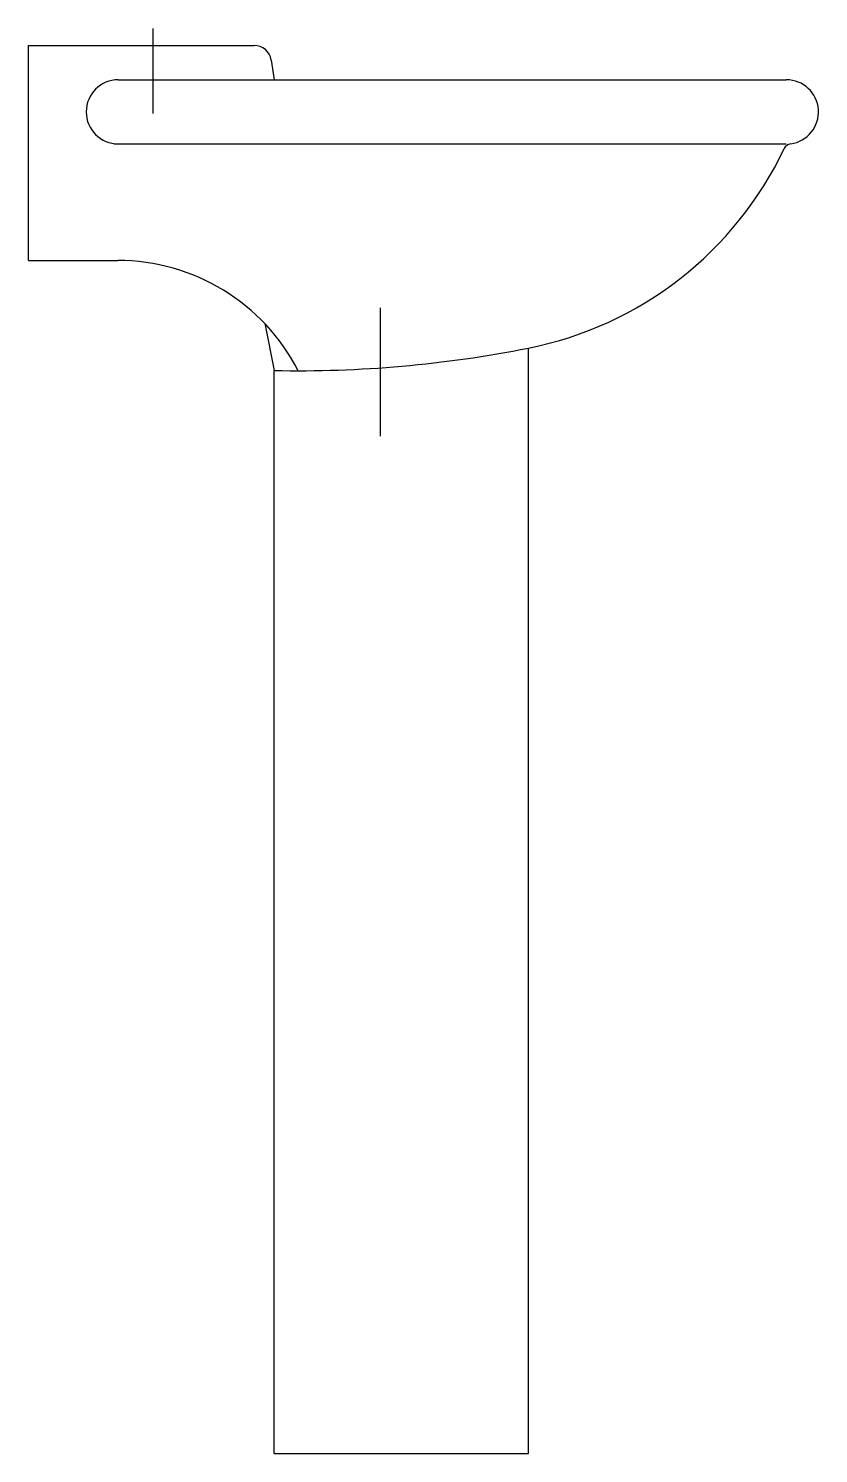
# Model space of a CAD drawing. Extents: x -505.238 to -504.74, y 388.922 to 389.819.
import ezdxf

# ---------------------------------------------------------------- set-up
doc = ezdxf.new("R2010")
doc.units = 0
doc.header["$LTSCALE"] = 0.605339
doc.header["$MEASUREMENT"] = 0
doc.linetypes.add('AXES', pattern=[0.54, 0.3, -0.08, 0.08, -0.08])
doc.linetypes.add('CONTINU', pattern=[0])
doc.layers.get('0').update_dxf_attribs({"linetype": 'CONTINUOUS'})
doc.layers.add('DECA_EIXOS', color=5, linetype='AXES')

msp = doc.modelspace()

# ---------------------------------------------------------------- linework, layer by layer
at = {"linetype": 'CONTINU'}
for points in [[(-505.23755, 389.67332), (-505.23755, 389.80872)], [(-505.23755, 389.80872), (-505.09553, 389.80872)], [(-505.08484, 389.7995), (-505.08299, 389.7871)], [(-505.18101, 389.7871), (-504.76057, 389.7871)], [(-505.1837, 389.74684), (-504.76057, 389.74666)], [(-505.23755, 389.67332), (-505.18141, 389.67332)], [(-505.08882, 389.63359), (-505.08286, 389.60409)], [(-504.92286, 388.92233), (-504.92291, 389.61817)], [(-505.08286, 388.92233), (-505.08286, 389.60409)], [(-505.08286, 388.92233), (-504.92286, 388.92233)]]:
    msp.add_lwpolyline(points, dxfattribs=at)
for points in [[(-505.08484, 389.7995, 0.371465), (-505.09553, 389.80872)], [(-505.18101, 389.7871, 1), (-505.18101, 389.74666)], [(-504.7578, 389.74675, 0.933707), (-504.76057, 389.7871)], [(-504.92291, 389.61817, 0.237504), (-504.76195, 389.74371)], [(-504.7578, 389.74675, 0.25313), (-504.76195, 389.74371)], [(-505.06777, 389.60394, 0.281133), (-505.18141, 389.67332)], [(-505.08286, 389.60409, 0.054191), (-504.92291, 389.61817)]]:
    msp.add_lwpolyline(points, format="xyb", dxfattribs=at)
at = {"layer": 'DECA_EIXOS'}
for points in [[(-505.15918, 389.76575), (-505.15918, 389.81935)], [(-505.01595, 389.56271), (-505.01595, 389.64346)]]:
    msp.add_lwpolyline(points, dxfattribs=at)

doc.saveas('drawing.dxf')
